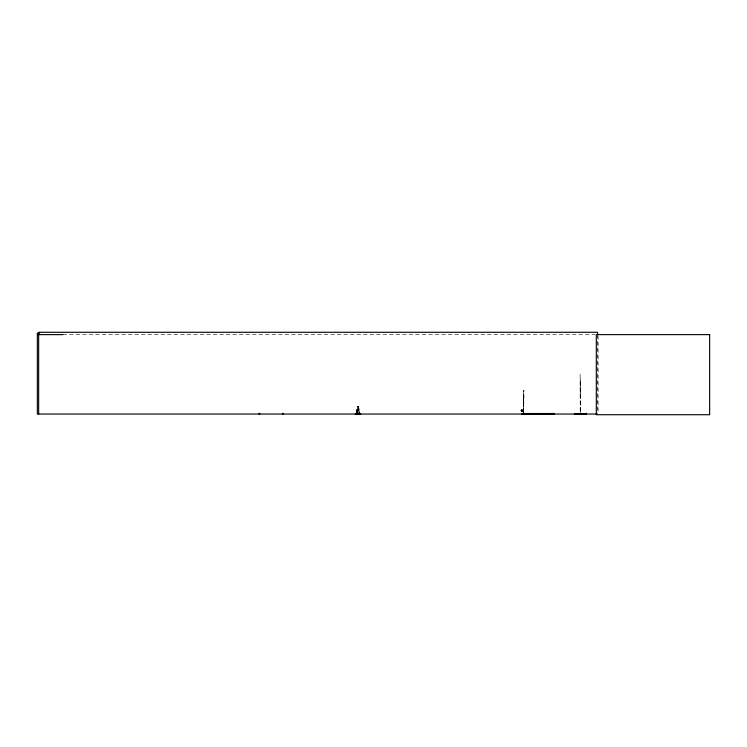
<?xml version="1.0" encoding="UTF-8"?>
<svg xmlns="http://www.w3.org/2000/svg" width="747" height="747" viewBox="0 0 747 747"><rect width="100%" height="100%" fill="white"/><g stroke="black" fill="none" stroke-linecap="round" stroke-linejoin="round"><path stroke-width="0.56" stroke-dasharray="3.73 2.8" d="M521.518 410.308L521.518 409.786L521.527 410.626M522.956 410.514C523.619 409.487 521.611 410.99 521.957 409.851M522.153 411.354L522.47 411.513M523.358 412.82L523.348 394.099L523.498 411.672M523.526 412.82L523.358 398.319L523.544 400.635M523.694 411.401L523.918 390.223M523.245 411.644L521.341 411.494L524.908 411.429M521.929 411.457L521.873 409.589L521.583 411.345M523.124 411.429L523.133 411.354M523.544 410.28C515.888 410.495 525.729 409.645 523.358 410.757M521.565 410.523L521.565 410.215M523.498 395.088L523.516 394.099M523.031 410.28L523.171 410.28M522.312 411.756L522.947 411.653L522.517 411.382M522.461 409.982L522.004 410.691L521.901 409.851M357.673 412.858L357.934 406.359M522.368 411.289L522.414 411.728M522.611 410.635L522.685 409.926L522.396 410.635M522.863 411.522L522.377 411.242L522.601 411.718M357.355 412.858L357.878 406.359M523.666 390.223L523.526 395.434L523.348 394.099M356.786 412.858L357.776 406.359L356.552 412.858M356.226 412.858L357.673 406.359L358.327 406.359L359.849 412.858M356.142 412.858L357.664 406.359M522.05 409.944L522.06 410.486M63.019 334.628L595.144 334.628M580.111 374.266L580.214 411.756M580.242 394.108L580.242 378.206M580.204 382.006L580.699 382.006L580.624 414.043M523.628 395.266L523.946 397.068M523.32 400.635L523.535 402.521M358.317 406.359L359.765 412.858M359.438 412.858L358.252 406.359L359.372 413.941M358.635 412.858L358.112 406.359L358.317 412.858M523.638 397.068L523.647 412.503M523.33 402.521L523.33 411.672M598.086 335.776L598.086 414.043M597.628 334.628L597.628 414.043M580.27 382.006L580.279 411.756M521.948 410.15L521.948 410.168"/><path stroke-width="1.12" d="M574.406 414.015L586.498 414.015L586.498 413.38M586.414 414.015L586.423 413.38M521.957 413.679L543.592 414.015M554.134 414.015L554.134 413.511L521.509 413.511L521.509 414.043L521.593 413.511L521.509 414.015L554.125 413.511L554.134 414.043L554.041 413.511M521.509 413.754L554.134 413.726M39.684 333.125L37.35 333.125L37.35 414.043L596.461 414.043M37.35 334.628L62.972 334.628M574.48 413.959L574.406 413.38M543.648 414.015L543.592 413.399M597.628 334.628L597.628 332.284L38.667 332.284L38.667 414.043M580.624 413.212L580.69 414.043M580.27 413.212L580.27 414.043M580.214 413.212L580.214 414.043M360.764 414.043L355.227 414.043M283.104 413.38L283.104 414.043M282.431 413.38L282.431 414.043M259.741 413.38L259.741 414.043M259.078 413.38L259.078 414.043M709.65 334.628L596.311 334.628L596.311 414.716L709.65 414.716L709.65 334.628"/></g></svg>
